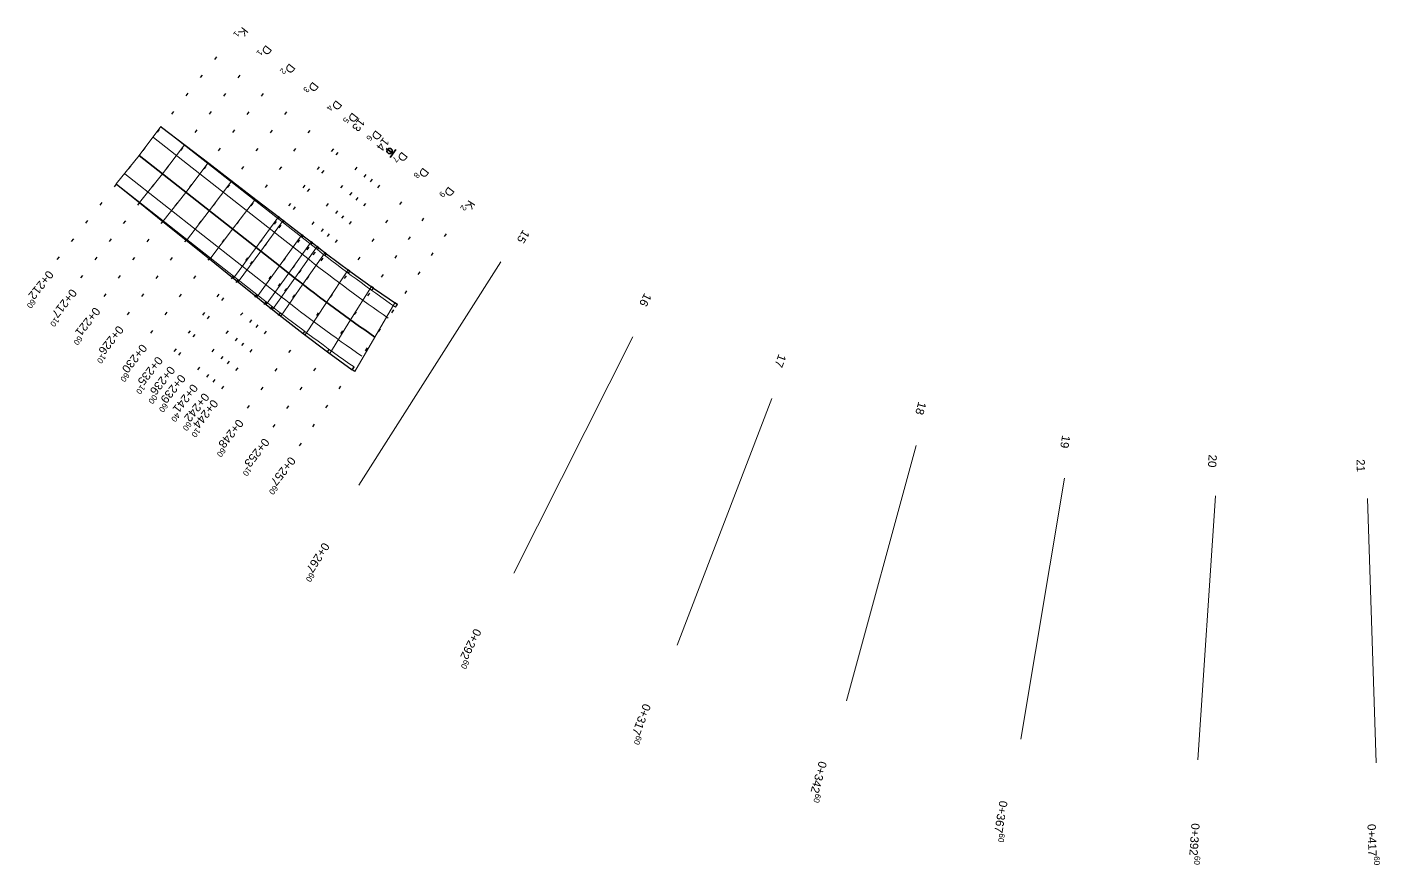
# Model space of a CAD drawing. Header units: millimetres. Extents: x 19067981 to 38137102, y 2652003 to 2652615.
# Drawn here: x 19068356.38 to 19068397.29, y 2652230.05 to 2652255.4 of the extents above; entities that cross this region are included whole.
import ezdxf

# ---------------------------------------------------------------- set-up
doc = ezdxf.new("R2010")
doc.units = ezdxf.units.MM
doc.linetypes.add('ACAD_ISO07W100', pattern=[3, 0, -3])
doc.layers.add('kurp', color=94, linetype='Continuous')
doc.styles.get("Standard").update_dxf_attribs({"font": 'arial.ttf'})

# ---------------------------------------------------------------- blocks, each defined once
blk = doc.blocks.new('to')
at = {"layer": 'kurp', "color": 0, "lineweight": 35, "ltscale": 0.2}
for p, q in [((19068315.084, 2652358.653), (19068315.384, 2652358.653)), ((19068315.234, 2652358.653), (19068315.234, 2652358.403))]:
    blk.add_line(p, q, dxfattribs=at)
blk.add_circle((19068315.234, 2652358.528), 0.08, dxfattribs=at)

msp = doc.modelspace()

# ---------------------------------------------------------------- linework, layer by layer
at = {"color": 0, "linetype": 'ACAD_ISO07W100', "lineweight": 25, "ltscale": 0.2}
for p, q in [((19068357.291, 2652248.362), (19068362.235, 2652254.652)), ((19068357.999, 2652247.806), (19068362.942, 2652254.096)), ((19068358.706, 2652247.25), (19068363.65, 2652253.54)), ((19068359.414, 2652246.694), (19068364.357, 2652252.984)), ((19068360.122, 2652246.138), (19068365.065, 2652252.428)), ((19068360.829, 2652245.582), (19068365.773, 2652251.871)), ((19068360.969, 2652245.472), (19068365.912, 2652251.762)), ((19068361.537, 2652245.025), (19068366.48, 2652251.315)), ((19068362.265, 2652244.454), (19068367.171, 2652250.774)), ((19068363.039, 2652243.865), (19068367.829, 2652250.272)), ((19068363.822, 2652243.29), (19068368.497, 2652249.782)), ((19068364.616, 2652242.729), (19068369.173, 2652249.304))]:
    msp.add_line(p, q, dxfattribs=at)
at = {"color": 2, "lineweight": 0, "ltscale": 0.2}
for p, q in [((19068359.763, 2652251.507), (19068360.425, 2652252.386)), ((19068360.47, 2652250.951), (19068361.139, 2652251.837)), ((19068359.763, 2652251.507), (19068359.066, 2652250.656)), ((19068361.178, 2652250.395), (19068361.853, 2652251.289)), ((19068360.47, 2652250.951), (19068359.776, 2652250.085)), ((19068361.886, 2652249.839), (19068362.566, 2652250.741)), ((19068360.486, 2652249.514), (19068361.178, 2652250.395)), ((19068362.593, 2652249.283), (19068363.28, 2652250.193)), ((19068361.886, 2652249.839), (19068361.196, 2652248.943)), ((19068363.301, 2652248.726), (19068363.984, 2652249.652)), ((19068361.907, 2652248.372), (19068362.593, 2652249.283)), ((19068363.441, 2652248.617), (19068364.123, 2652249.546)), ((19068364.009, 2652248.17), (19068364.689, 2652249.111)), ((19068364.288, 2652247.951), (19068364.968, 2652248.894)), ((19068363.301, 2652248.726), (19068362.617, 2652247.801)), ((19068362.758, 2652247.688), (19068363.441, 2652248.617)), ((19068364.477, 2652247.803), (19068365.154, 2652248.753)), ((19068364.718, 2652247.614), (19068365.389, 2652248.574)), ((19068364.009, 2652248.17), (19068363.328, 2652247.23)), ((19068365.434, 2652247.068), (19068366.084, 2652248.056)), ((19068363.608, 2652247.008), (19068364.288, 2652247.951)), ((19068364.477, 2652247.803), (19068363.799, 2652246.852)), ((19068364.718, 2652247.614), (19068364.047, 2652246.654)), ((19068366.16, 2652246.536), (19068366.788, 2652247.551)), ((19068365.434, 2652247.068), (19068364.784, 2652246.081)), ((19068366.895, 2652246.017), (19068367.5, 2652247.058)), ((19068366.16, 2652246.536), (19068365.532, 2652245.522)), ((19068366.895, 2652246.017), (19068366.29, 2652244.975))]:
    msp.add_line(p, q, dxfattribs=at)
at = {"color": 4, "lineweight": 30, "ltscale": 0.2}
for p, q in [((19068360.425, 2652252.386), (19068360.443, 2652252.372)), ((19068361.156, 2652251.824), (19068361.139, 2652251.837)), ((19068361.87, 2652251.275), (19068361.853, 2652251.289)), ((19068359.066, 2652250.656), (19068359.083, 2652250.642)), ((19068362.584, 2652250.727), (19068362.566, 2652250.741)), ((19068359.785, 2652250.078), (19068359.776, 2652250.085)), ((19068363.298, 2652250.179), (19068363.28, 2652250.193)), ((19068364.012, 2652249.631), (19068363.984, 2652249.652)), ((19068364.153, 2652249.523), (19068364.123, 2652249.546)), ((19068361.187, 2652248.95), (19068361.196, 2652248.943)), ((19068364.725, 2652249.082), (19068364.689, 2652249.111)), ((19068365.006, 2652248.864), (19068364.968, 2652248.894)), ((19068365.197, 2652248.719), (19068365.154, 2652248.753)), ((19068365.435, 2652248.538), (19068365.389, 2652248.574)), ((19068361.889, 2652248.386), (19068361.907, 2652248.372)), ((19068366.141, 2652248.013), (19068366.084, 2652248.056)), ((19068362.59, 2652247.822), (19068362.617, 2652247.801)), ((19068362.758, 2652247.688), (19068362.729, 2652247.711)), ((19068363.328, 2652247.23), (19068363.292, 2652247.258)), ((19068366.855, 2652247.502), (19068366.788, 2652247.551)), ((19068363.608, 2652247.008), (19068363.57, 2652247.038)), ((19068363.799, 2652246.852), (19068363.756, 2652246.886)), ((19068367.578, 2652247.003), (19068367.5, 2652247.058)), ((19068364, 2652246.689), (19068364.047, 2652246.654)), ((19068364.727, 2652246.123), (19068364.784, 2652246.081)), ((19068365.464, 2652245.57), (19068365.532, 2652245.522)), ((19068366.29, 2652244.975), (19068366.211, 2652245.03))]:
    msp.add_line(p, q, dxfattribs=at)
at = {"color": 2, "lineweight": 30, "ltscale": 0.2}
for p, q in [((19068361.15, 2652251.816), (19068361.156, 2652251.824)), ((19068361.858, 2652251.26), (19068361.87, 2652251.275)), ((19068362.565, 2652250.704), (19068362.584, 2652250.727)), ((19068359.791, 2652250.086), (19068359.785, 2652250.078)), ((19068363.273, 2652250.147), (19068363.298, 2652250.179)), ((19068360.498, 2652249.53), (19068360.486, 2652249.514)), ((19068363.981, 2652249.591), (19068364.012, 2652249.631)), ((19068364.12, 2652249.482), (19068364.153, 2652249.523)), ((19068361.206, 2652248.974), (19068361.187, 2652248.95)), ((19068364.688, 2652249.035), (19068364.725, 2652249.082)), ((19068364.968, 2652248.816), (19068365.006, 2652248.864)), ((19068365.156, 2652248.667), (19068365.197, 2652248.719)), ((19068365.393, 2652248.483), (19068365.436, 2652248.538)), ((19068361.914, 2652248.418), (19068361.889, 2652248.386)), ((19068366.093, 2652247.949), (19068366.141, 2652248.013)), ((19068362.621, 2652247.862), (19068362.59, 2652247.822)), ((19068362.761, 2652247.752), (19068362.729, 2652247.711)), ((19068363.329, 2652247.305), (19068363.292, 2652247.258)), ((19068366.802, 2652247.429), (19068366.855, 2652247.502)), ((19068363.608, 2652247.086), (19068363.57, 2652247.038)), ((19068363.797, 2652246.938), (19068363.756, 2652246.886)), ((19068367.521, 2652246.921), (19068367.578, 2652247.003)), ((19068364.001, 2652246.69), (19068364.044, 2652246.745)), ((19068364.727, 2652246.123), (19068364.775, 2652246.187)), ((19068365.464, 2652245.57), (19068365.517, 2652245.643)), ((19068366.211, 2652245.03), (19068366.268, 2652245.113))]:
    msp.add_line(p, q, dxfattribs=at)
at = {"color": 1, "lineweight": 25, "ltscale": 0.2}
for points in [[(19068360.443, 2652252.372), (19068361.156, 2652251.824), (19068361.87, 2652251.275), (19068362.584, 2652250.727), (19068363.298, 2652250.179), (19068364.012, 2652249.631), (19068364.153, 2652249.523), (19068364.725, 2652249.082), (19068365.006, 2652248.864), (19068365.197, 2652248.719), (19068365.436, 2652248.538), (19068366.141, 2652248.013), (19068366.855, 2652247.502), (19068367.578, 2652247.003)], [(19068359.083, 2652250.642), (19068359.785, 2652250.078), (19068360.486, 2652249.514), (19068361.187, 2652248.95), (19068361.889, 2652248.386), (19068362.59, 2652247.822), (19068362.729, 2652247.711), (19068363.292, 2652247.258), (19068363.57, 2652247.038), (19068363.756, 2652246.886)], [(19068363.756, 2652246.886), (19068364.001, 2652246.69), (19068364.727, 2652246.123), (19068365.464, 2652245.57), (19068366.211, 2652245.03)]]:
    msp.add_lwpolyline(points, dxfattribs=at)
at = {"color": 0, "linetype": 'ACAD_ISO07W100', "lineweight": 25, "ltscale": 0.2}
for points in [[(19068361.816, 2652244.806), (19068366.76, 2652251.096)], [(19068362.005, 2652244.658), (19068366.948, 2652250.948)]]:
    msp.add_lwpolyline(points, dxfattribs=at)
at = {"color": 0, "lineweight": 25}
for p in [(19068364.01, 2652248.169), (19068364.718, 2652247.614), (19068365.434, 2652247.068), (19068366.16, 2652246.536)]:
    msp.add_point(p, dxfattribs=at)
at = {"layer": 'kurp', "color": 4, "lineweight": 5}
for p, q in [((19068366.41, 2652241.538), (19068370.702, 2652248.289)), ((19068371.101, 2652238.876), (19068374.697, 2652246.022)), ((19068376.034, 2652236.695), (19068378.899, 2652244.164)), ((19068381.159, 2652235.016), (19068383.266, 2652242.734)), ((19068386.427, 2652233.858), (19068387.753, 2652241.747)), ((19068391.784, 2652233.231), (19068392.316, 2652241.213)), ((19068397.176, 2652233.141), (19068396.91, 2652241.137))]:
    msp.add_line(p, q, dxfattribs=at)
at = {"layer": 'kurp', "lineweight": 0}
for points in [[(19068360.443, 2652252.372), (19068365.16, 2652248.664, 0.01501), (19068367.521, 2652246.921, 0.01501)], [(19068360.195, 2652252.057), (19068364.913, 2652248.35, 0.01501), (19068367.293, 2652246.592, 0.01501)], [(19068359.33, 2652250.957), (19068364.048, 2652247.249, 0.01501), (19068366.496, 2652245.441, 0.01501)], [(19068359.083, 2652250.642), (19068363.801, 2652246.935, 0.01501), (19068366.268, 2652245.113, 0.01501)]]:
    msp.add_lwpolyline(points, format="xyb", dxfattribs=at)
at = {"layer": 'kurp', "lineweight": 35}
msp.add_lwpolyline([(19068359.763, 2652251.507), (19068364.009, 2652248.17)], dxfattribs=at)
msp.add_lwpolyline([(19068364.009, 2652248.17), (19068364.477, 2652247.803, 0.015034), (19068366.895, 2652246.017)], format="xyb", dxfattribs=at)

# ---------------------------------------------------------------- block references
at = {"color": 0, "lineweight": 25, "rotation": 234.8948382856847}
msp.add_blockref('to', (27864265.182, 19777316.107), dxfattribs=at)

# ---------------------------------------------------------------- texts
at = {"layer": 'kurp', "color": 0, "lineweight": 0, "ltscale": 0.2, "char_height": 0.25, "attachment_point": 5}
for s, insert, rotation in [('\\A1;K{\\H0.7x;\\S^ 1;}', (19068362.842, 2652255.222), 231.836), ('\\A1;D{\\H0.7x;\\S^ 1;}', (19068363.549, 2652254.666), 231.836), ('\\A1;D{\\H0.7x;\\S^ 2;}', (19068364.257, 2652254.11), 231.836), ('\\A1;D{\\H0.7x;\\S^ 3;}', (19068364.965, 2652253.554), 231.836), ('\\A1;D{\\H0.7x;\\S^ 4;}', (19068365.672, 2652252.998), 231.836), ('\\A1;D{\\H0.7x;\\S^ 5;}', (19068366.162, 2652252.625), 231.836), ('\\A1;13', (19068366.403, 2652252.436), 231.836), ('\\A1;D{\\H0.7x;\\S^ 6;}', (19068366.871, 2652252.09), 231.836), ('\\A1;14', (19068367.138, 2652251.846), 231.836), ('\\A1;D{\\H0.7x;\\S^ 7;}', (19068367.658, 2652251.44), 231.836), ('\\A1;D{\\H0.7x;\\S^ 8;}', (19068368.301, 2652250.958), 231.836), ('\\A1;D{\\H0.7x;\\S^ 9;}', (19068369.071, 2652250.384), 231.836), ('\\A1;K{\\H0.7x;\\S^ 2;}', (19068369.705, 2652249.98), 237.5595), ('\\A1;15', (19068371.382, 2652249.055), 237.5595), ('\\A1;0+212{\\H0.7x;\\S60^ ;}', (19068356.745, 2652247.46), 231.836), ('\\A1;0+217{\\H0.7x;\\S10^ ;}', (19068357.452, 2652246.904), 231.836), ('\\A1;16', (19068375.077, 2652247.139), 243.2845), ('\\A1;0+221{\\H0.7x;\\S60^ ;}', (19068358.16, 2652246.348), 231.836), ('\\A1;0+226{\\H0.7x;\\S10^ ;}', (19068358.867, 2652245.792), 231.836), ('\\A1;0+230{\\H0.7x;\\S60^ ;}', (19068359.575, 2652245.236), 231.836), ('\\A1;0+235{\\H0.7x;\\S10^ ;}', (19068360.051, 2652244.862), 231.836), ('\\A1;0+236{\\H0.7x;\\S00^ ;}', (19068360.422, 2652244.57), 231.836), ('\\A1;0+239{\\H0.7x;\\S60^ ;}', (19068360.742, 2652244.318), 231.836), ('\\A1;0+241{\\H0.7x;\\S40^ ;}', (19068361.112, 2652244.028), 231.836), ('\\A1;0+242{\\H0.7x;\\S60^ ;}', (19068361.458, 2652243.756), 231.836), ('\\A1;0+244{\\H0.7x;\\S10^ ;}', (19068361.724, 2652243.559), 231.836), ('\\A1;0+248{\\H0.7x;\\S60^ ;}', (19068362.492, 2652242.963), 231.836), ('\\A1;0+253{\\H0.7x;\\S10^ ;}', (19068363.276, 2652242.388), 231.836), ('\\A1;0+257{\\H0.7x;\\S60^ ;}', (19068364.069, 2652241.827), 231.836), ('\\A1;0+267{\\H0.7x;\\S60^ ;}', (19068365.136, 2652239.208), 237.5595), ('\\A1;0+292{\\H0.7x;\\S60^ ;}', (19068369.773, 2652236.591), 243.2845)]:
    msp.add_mtext(s, dxfattribs=dict(at, insert=insert, rotation=rotation))
at = {"layer": 'kurp', "color": 4, "lineweight": 0, "ltscale": 0.2, "char_height": 0.25, "attachment_point": 5}
for s, insert, rotation in [('\\A1;{\\C0;17}', (19068379.159, 2652245.296), 249.0095), ('\\A1;{\\C0;18}', (19068383.404, 2652243.86), 254.7344), ('\\A1;{\\C0;19}', (19068387.772, 2652242.848), 260.4594), ('\\A1;{\\C0;20}', (19068392.223, 2652242.269), 266.1843), ('\\A1;{\\C0;21}', (19068396.713, 2652242.13), 271.9093), ('\\A1;{\\C0;0+317\\H0.7x;\\S60^ ;}', (19068374.947, 2652234.308), 249.0095), ('\\A1;{\\C0;0+342\\H0.7x;\\S60^ ;}', (19068380.324, 2652232.56), 254.7344), ('\\A1;{\\C0;0+367\\H0.7x;\\S60^ ;}', (19068385.847, 2652231.365), 260.4594), ('\\A1;{\\C0;0+392\\H0.7x;\\S60^ ;}', (19068391.715, 2652230.683), 266.1843), ('\\A1;{\\C0;0+417\\H0.7x;\\S60^ ;}', (19068397.1, 2652230.666), 271.9093)]:
    msp.add_mtext(s, dxfattribs=dict(at, insert=insert, rotation=rotation))

doc.saveas('drawing.dxf')
